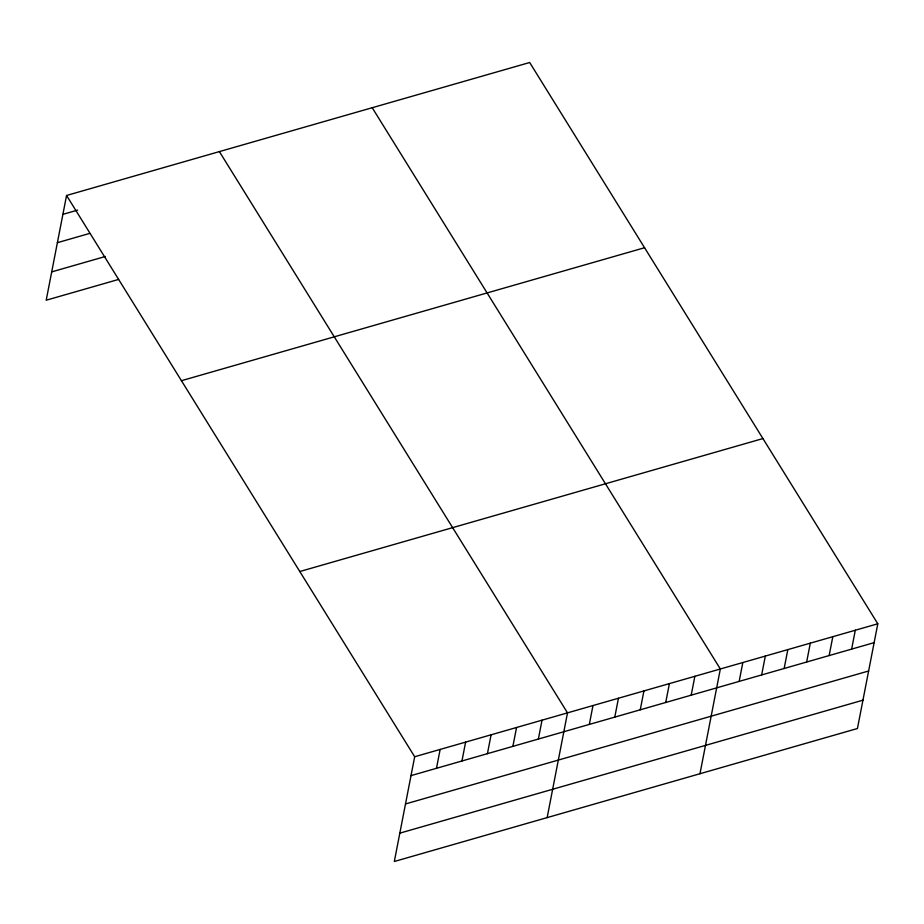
<?xml version="1.0" encoding="UTF-8"?>
<svg xmlns="http://www.w3.org/2000/svg" width="924" height="924" viewBox="0 0 924 924"><rect width="100%" height="100%" fill="white"/><g stroke="black" fill="none" stroke-linecap="round" stroke-linejoin="round"><path stroke-width="1.39" d="M66.563 195.484L414.68 756.744L394.317 861.491L857.437 728.516L877.8 623.781L529.683 62.509L66.563 195.484L46.2 300.219L118.595 279.429M436.474 768.306L440.147 749.433M461.954 760.995L465.615 742.122M487.422 753.684L491.094 734.811M512.889 746.361L516.562 727.5M538.369 739.05L542.03 720.177M547.147 817.613L567.509 712.866L219.392 151.605M589.316 724.428L592.977 705.555M614.783 717.116L618.445 698.244M640.251 709.805L643.924 690.933M665.73 702.483L669.392 683.621M691.198 695.171L694.871 676.299M699.976 773.735L720.339 668.988L372.222 107.727M739.165 681.404L742.827 662.531M761.653 674.947L765.326 656.075M784.153 668.491L787.826 649.618M806.652 662.023L810.313 643.162M829.14 655.566L832.813 636.694M851.639 649.11L855.301 630.237M62.89 214.345L77.639 210.118M57.38 242.689L89.559 233.449M51.709 271.887L105.336 256.491M181.439 380.7L644.559 247.736M299.792 571.529L762.924 438.565M414.68 756.744L877.8 623.781M411.007 775.617L874.127 642.654M405.497 803.961L868.629 670.986M399.826 833.148L862.947 700.184"/></g></svg>
